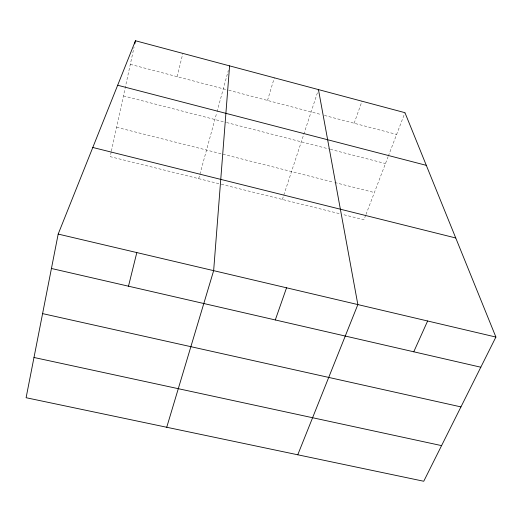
<?xml version="1.0" encoding="UTF-8"?>
<svg xmlns="http://www.w3.org/2000/svg" width="522" height="522" viewBox="0 0 522 522"><rect width="100%" height="100%" fill="white"/><g stroke="black" fill="none" stroke-linecap="round" stroke-linejoin="round"><path stroke-width="0.39" stroke-dasharray="2.61 1.96" d="M111.232 151.889L110.194 156.652L220.519 184.083M111.401 151.093L134.082 47.039M177.134 76.662L182.85 53.401M198.686 178.655L216.78 112.608M216.995 111.838L228.329 70.457M267.505 100.446L274.324 77.811M282.369 199.463L318.205 90.358M354.157 123.251L361.994 101.209M365.7 215.214L363.964 219.749L342.915 214.516M365.994 214.464L388.055 156.835M388.342 156.091L404.961 112.68M221.295 184.279L339.796 213.739M116.595 127.27L333.219 182.126M334.772 182.524L374.378 192.553M123.433 95.898L225.765 122.324M226.541 122.52L329.545 149.116M330.328 149.318L385.477 163.556M130.311 64.336L227.957 90.038M228.734 90.241L321.291 114.599M324.423 115.421L396.635 134.428"/><path stroke-width="0.78" d="M229.589 65.87L213.648 270.65L166.733 427.264M58.183 234.078L26.1 397.718L423.747 481.251L495.9 337.055L404.961 112.68L135.452 40.749L58.183 234.078L495.9 337.055M134.767 43.894L135.452 40.749M128.49 286.2L136.816 252.576M275.296 319.953L286.545 287.805M297.768 454.786L357.851 304.58L318.453 89.588M413.757 351.795L427.622 320.991M33.989 357.479L441.579 445.618M42.589 313.611L460.952 406.906M51.437 268.478L480.808 367.214M92.799 147.472L455.739 237.973M117.665 85.243L426.304 165.35"/></g></svg>
